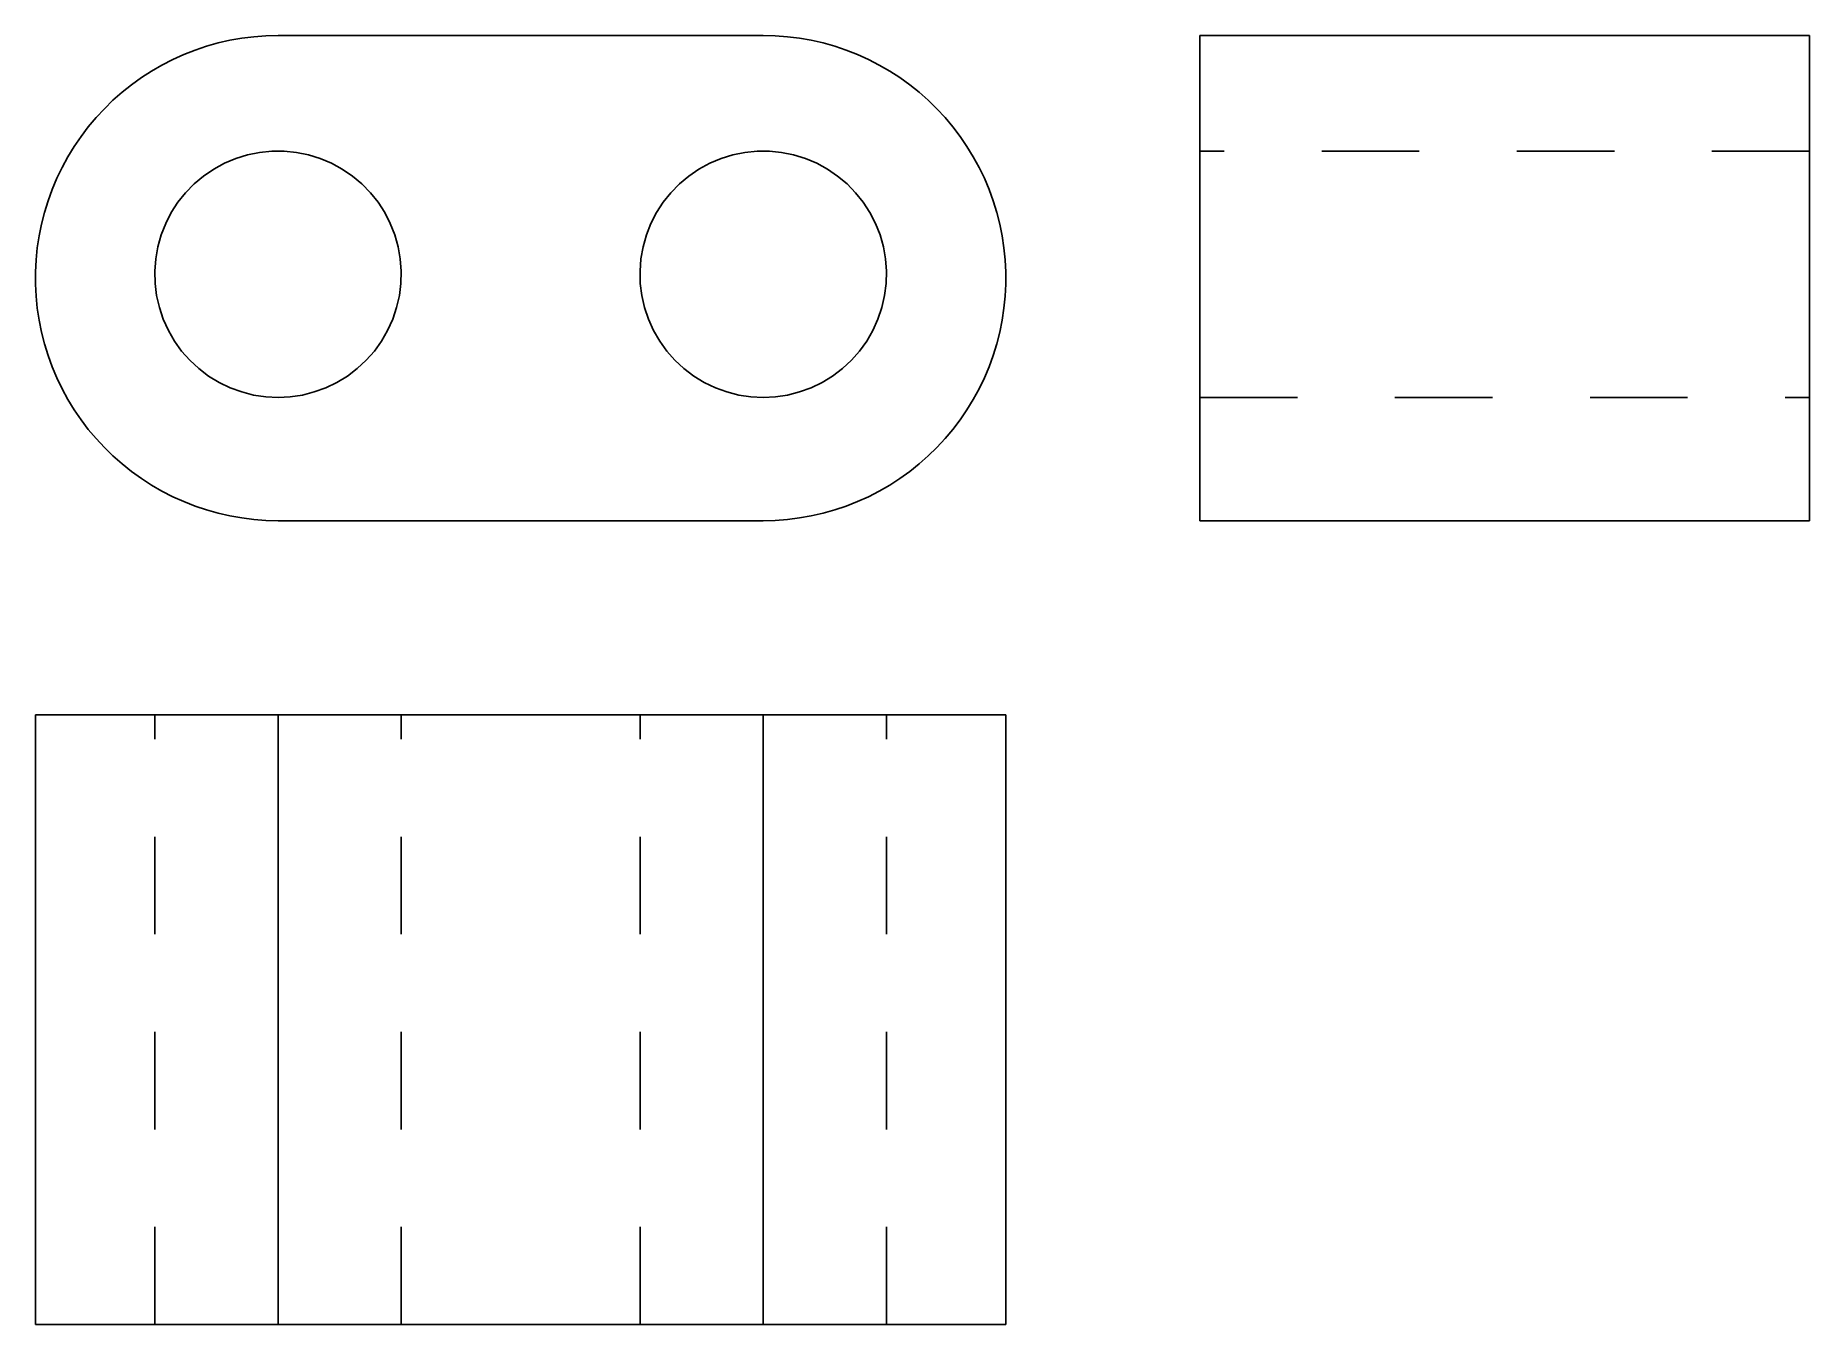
# Model space of a CAD drawing. Extents: x 0 to 1.82, y 0 to 1.32.
import ezdxf

# ---------------------------------------------------------------- set-up
doc = ezdxf.new("R2010")
doc.units = 0
doc.linetypes.add('HIDDEN', pattern=[0.049736, 0.033174, -0.016562])
for name, color, linetype in [('FRONT', 7, 'CONTINUOUS'), ('LEFT', 7, 'CONTINUOUS'), ('LEFT_HID', 7, 'HIDDEN'), ('TOP', 7, 'CONTINUOUS'), ('TOP_HID', 7, 'HIDDEN')]:
    doc.layers.add(name, color=color, linetype=linetype)

msp = doc.modelspace()

# ---------------------------------------------------------------- linework, layer by layer
at = {"layer": 'FRONT'}
for p, q in [((0.175306, 1.310267), (0.163552, 1.306318)), ((0.187242, 1.313626), (0.175306, 1.310267)), ((0.199331, 1.316385), (0.187242, 1.313626)), ((0.211542, 1.318538), (0.199331, 1.316385)), ((0.223846, 1.32008), (0.211542, 1.318538)), ((0.236211, 1.321007), (0.223846, 1.32008)), ((0.248607, 1.321316), (0.236211, 1.321007)), ((0.745975, 1.321316), (0.248607, 1.321316)), ((0.758371, 1.321007), (0.745975, 1.321316)), ((0.770736, 1.32008), (0.758371, 1.321007)), ((0.78304, 1.318538), (0.770736, 1.32008)), ((0.795251, 1.316385), (0.78304, 1.318538)), ((0.80734, 1.313626), (0.795251, 1.316385)), ((0.819276, 1.310267), (0.80734, 1.313626)), ((0.83103, 1.306318), (0.819276, 1.310267)), ((0.140707, 1.296688), (0.129673, 1.291031)), ((0.152009, 1.301788), (0.140707, 1.296688)), ((0.163552, 1.306318), (0.152009, 1.301788)), ((0.842573, 1.301788), (0.83103, 1.306318)), ((0.853875, 1.296688), (0.842573, 1.301788)), ((0.86491, 1.291031), (0.853875, 1.296688)), ((0.108518, 1.278104), (0.09845, 1.270866)), ((0.118934, 1.284832), (0.108518, 1.278104)), ((0.129673, 1.291031), (0.118934, 1.284832)), ((0.875648, 1.284832), (0.86491, 1.291031)), ((0.886064, 1.278104), (0.875648, 1.284832)), ((0.896132, 1.270866), (0.886064, 1.278104)), ((0.079459, 1.25493), (0.070582, 1.246272)), ((0.088756, 1.263135), (0.079459, 1.25493)), ((0.09845, 1.270866), (0.088756, 1.263135)), ((0.905826, 1.263135), (0.896132, 1.270866)), ((0.915124, 1.25493), (0.905826, 1.263135)), ((0.924, 1.246272), (0.915124, 1.25493)), ((0.062148, 1.237182), (0.054178, 1.227684)), ((0.070582, 1.246272), (0.062148, 1.237182)), ((0.932434, 1.237182), (0.924, 1.246272)), ((0.940404, 1.227684), (0.932434, 1.237182)), ((0.054178, 1.227684), (0.046691, 1.217799)), ((0.947891, 1.217799), (0.940404, 1.227684)), ((0.039706, 1.207554), (0.03324, 1.196974)), ((0.046691, 1.217799), (0.039706, 1.207554)), ((0.229781, 1.201484), (0.217438, 1.198989)), ((0.242311, 1.202738), (0.229781, 1.201484)), ((0.254903, 1.202738), (0.242311, 1.202738)), ((0.267433, 1.201484), (0.254903, 1.202738)), ((0.279776, 1.198989), (0.267433, 1.201484)), ((0.727149, 1.201484), (0.714806, 1.198989)), ((0.739679, 1.202738), (0.727149, 1.201484)), ((0.752272, 1.202738), (0.739679, 1.202738)), ((0.764802, 1.201484), (0.752272, 1.202738)), ((0.777145, 1.198989), (0.764802, 1.201484)), ((0.954877, 1.207554), (0.947891, 1.217799)), ((0.961342, 1.196974), (0.954877, 1.207554)), ((0.02731, 1.186084), (0.02193, 1.174912)), ((0.03324, 1.196974), (0.02731, 1.186084)), ((0.182741, 1.184363), (0.172337, 1.177269)), ((0.193801, 1.190386), (0.182741, 1.184363)), ((0.205404, 1.195277), (0.193801, 1.190386)), ((0.217438, 1.198989), (0.205404, 1.195277)), ((0.291809, 1.195277), (0.279776, 1.198989)), ((0.303413, 1.190386), (0.291809, 1.195277)), ((0.314472, 1.184363), (0.303413, 1.190386)), ((0.324877, 1.177269), (0.314472, 1.184363)), ((0.68011, 1.184363), (0.669705, 1.177269)), ((0.691169, 1.190386), (0.68011, 1.184363)), ((0.702773, 1.195277), (0.691169, 1.190386)), ((0.714806, 1.198989), (0.702773, 1.195277)), ((0.789178, 1.195277), (0.777145, 1.198989)), ((0.800782, 1.190386), (0.789178, 1.195277)), ((0.811841, 1.184363), (0.800782, 1.190386)), ((0.822245, 1.177269), (0.811841, 1.184363)), ((0.967272, 1.186084), (0.961342, 1.196974)), ((0.972652, 1.174912), (0.967272, 1.186084)), ((0.02193, 1.174912), (0.017113, 1.163486)), ((0.16269, 1.169175), (0.153898, 1.16016)), ((0.172337, 1.177269), (0.16269, 1.169175)), ((0.334523, 1.169175), (0.324877, 1.177269)), ((0.343316, 1.16016), (0.334523, 1.169175)), ((0.660059, 1.169175), (0.651266, 1.16016)), ((0.669705, 1.177269), (0.660059, 1.169175)), ((0.831892, 1.169175), (0.822245, 1.177269)), ((0.840685, 1.16016), (0.831892, 1.169175)), ((0.977469, 1.163486), (0.972652, 1.174912)), ((0.012872, 1.151834), (0.009217, 1.139985)), ((0.017113, 1.163486), (0.012872, 1.151834)), ((0.146046, 1.150315), (0.139214, 1.139737)), ((0.153898, 1.16016), (0.146046, 1.150315)), ((0.351168, 1.150315), (0.343316, 1.16016)), ((0.358, 1.139737), (0.351168, 1.150315)), ((0.643415, 1.150315), (0.636583, 1.139737)), ((0.651266, 1.16016), (0.643415, 1.150315)), ((0.848536, 1.150315), (0.840685, 1.16016)), ((0.855368, 1.139737), (0.848536, 1.150315)), ((0.98171, 1.151834), (0.977469, 1.163486)), ((0.985365, 1.139985), (0.98171, 1.151834)), ((0.006158, 1.127969), (0.003701, 1.115815)), ((0.009217, 1.139985), (0.006158, 1.127969)), ((0.133469, 1.128531), (0.128869, 1.116809)), ((0.139214, 1.139737), (0.133469, 1.128531)), ((0.363744, 1.128531), (0.358, 1.139737)), ((0.368345, 1.116809), (0.363744, 1.128531)), ((0.630838, 1.128531), (0.626237, 1.116809)), ((0.636583, 1.139737), (0.630838, 1.128531)), ((0.861113, 1.128531), (0.855368, 1.139737)), ((0.865714, 1.116809), (0.861113, 1.128531)), ((0.988425, 1.127969), (0.985365, 1.139985)), ((0.990881, 1.115815), (0.988425, 1.127969)), ((0.003701, 1.115815), (0.001853, 1.103554)), ((0.128869, 1.116809), (0.125458, 1.104687)), ((0.371756, 1.104687), (0.368345, 1.116809)), ((0.626237, 1.116809), (0.622827, 1.104687)), ((0.869124, 1.104687), (0.865714, 1.116809)), ((0.99273, 1.103554), (0.990881, 1.115815)), ((0.000618, 1.091216), (0, 1.078831)), ((0.001853, 1.103554), (0.000618, 1.091216)), ((0.123271, 1.092286), (0.12233, 1.079728)), ((0.125458, 1.104687), (0.123271, 1.092286)), ((0.373942, 1.092286), (0.371756, 1.104687)), ((0.374883, 1.079728), (0.373942, 1.092286)), ((0.62064, 1.092286), (0.619699, 1.079728)), ((0.622827, 1.104687), (0.62064, 1.092286)), ((0.871311, 1.092286), (0.869124, 1.104687)), ((0.872252, 1.079728), (0.871311, 1.092286)), ((0.993964, 1.091216), (0.99273, 1.103554)), ((0.994582, 1.078831), (0.993964, 1.091216)), ((0, 1.078831), (0, 1.066432)), ((0.12233, 1.079728), (0.122644, 1.067139)), ((0.374569, 1.067139), (0.374883, 1.079728)), ((0.619699, 1.079728), (0.620013, 1.067139)), ((0.871938, 1.067139), (0.872252, 1.079728)), ((0.994582, 1.066432), (0.994582, 1.078831)), ((0, 1.066432), (0.000618, 1.054047)), ((0.122644, 1.067139), (0.12421, 1.054644)), ((0.373004, 1.054644), (0.374569, 1.067139)), ((0.620013, 1.067139), (0.621579, 1.054644)), ((0.870372, 1.054644), (0.871938, 1.067139)), ((0.993964, 1.054047), (0.994582, 1.066432)), ((0.000618, 1.054047), (0.001853, 1.041709)), ((0.001853, 1.041709), (0.003701, 1.029448)), ((0.12421, 1.054644), (0.127012, 1.042368)), ((0.127012, 1.042368), (0.131023, 1.030431)), ((0.366191, 1.030431), (0.370202, 1.042368)), ((0.370202, 1.042368), (0.373004, 1.054644)), ((0.621579, 1.054644), (0.624381, 1.042368)), ((0.624381, 1.042368), (0.628391, 1.030431)), ((0.863559, 1.030431), (0.86757, 1.042368)), ((0.86757, 1.042368), (0.870372, 1.054644)), ((0.990881, 1.029448), (0.99273, 1.041709)), ((0.99273, 1.041709), (0.993964, 1.054047)), ((0.003701, 1.029448), (0.006158, 1.017294)), ((0.131023, 1.030431), (0.136202, 1.018952)), ((0.136202, 1.018952), (0.142498, 1.008047)), ((0.354715, 1.008047), (0.361012, 1.018952)), ((0.361012, 1.018952), (0.366191, 1.030431)), ((0.628391, 1.030431), (0.63357, 1.018952)), ((0.63357, 1.018952), (0.639867, 1.008047)), ((0.852084, 1.008047), (0.85838, 1.018952)), ((0.85838, 1.018952), (0.863559, 1.030431)), ((0.988425, 1.017294), (0.990881, 1.029448)), ((0.006158, 1.017294), (0.009217, 1.005278)), ((0.009217, 1.005278), (0.012872, 0.993429)), ((0.142498, 1.008047), (0.149849, 0.997822)), ((0.347365, 0.997822), (0.354715, 1.008047)), ((0.639867, 1.008047), (0.647218, 0.997822)), ((0.844733, 0.997822), (0.852084, 1.008047)), ((0.98171, 0.993429), (0.985365, 1.005278)), ((0.985365, 1.005278), (0.988425, 1.017294)), ((0.012872, 0.993429), (0.017113, 0.981777)), ((0.149849, 0.997822), (0.158182, 0.988381)), ((0.158182, 0.988381), (0.167413, 0.979815)), ((0.329801, 0.979815), (0.339032, 0.988381)), ((0.339032, 0.988381), (0.347365, 0.997822)), ((0.647218, 0.997822), (0.65555, 0.988381)), ((0.65555, 0.988381), (0.664781, 0.979815)), ((0.82717, 0.979815), (0.836401, 0.988381)), ((0.836401, 0.988381), (0.844733, 0.997822)), ((0.977469, 0.981777), (0.98171, 0.993429)), ((0.017113, 0.981777), (0.02193, 0.970351)), ((0.02193, 0.970351), (0.02731, 0.959179)), ((0.167413, 0.979815), (0.177451, 0.972212)), ((0.177451, 0.972212), (0.188196, 0.965646)), ((0.188196, 0.965646), (0.199541, 0.960182)), ((0.297672, 0.960182), (0.309018, 0.965646)), ((0.309018, 0.965646), (0.319763, 0.972212)), ((0.319763, 0.972212), (0.329801, 0.979815)), ((0.664781, 0.979815), (0.674819, 0.972212)), ((0.674819, 0.972212), (0.685564, 0.965646)), ((0.685564, 0.965646), (0.69691, 0.960182)), ((0.795041, 0.960182), (0.806386, 0.965646)), ((0.806386, 0.965646), (0.817132, 0.972212)), ((0.817132, 0.972212), (0.82717, 0.979815)), ((0.967272, 0.959179), (0.972652, 0.970351)), ((0.972652, 0.970351), (0.977469, 0.981777)), ((0.02731, 0.959179), (0.03324, 0.948289)), ((0.03324, 0.948289), (0.039706, 0.937709)), ((0.199541, 0.960182), (0.211375, 0.955875)), ((0.211375, 0.955875), (0.223578, 0.952768)), ((0.223578, 0.952768), (0.23603, 0.950891)), ((0.23603, 0.950891), (0.248607, 0.950263)), ((0.248607, 0.950263), (0.261184, 0.950891)), ((0.261184, 0.950891), (0.273636, 0.952768)), ((0.273636, 0.952768), (0.285839, 0.955875)), ((0.285839, 0.955875), (0.297672, 0.960182)), ((0.69691, 0.960182), (0.708743, 0.955875)), ((0.708743, 0.955875), (0.720946, 0.952768)), ((0.720946, 0.952768), (0.733398, 0.950891)), ((0.733398, 0.950891), (0.745975, 0.950263)), ((0.745975, 0.950263), (0.758552, 0.950891)), ((0.758552, 0.950891), (0.771004, 0.952768)), ((0.771004, 0.952768), (0.783208, 0.955875)), ((0.783208, 0.955875), (0.795041, 0.960182)), ((0.954877, 0.937709), (0.961342, 0.948289)), ((0.961342, 0.948289), (0.967272, 0.959179)), ((0.039706, 0.937709), (0.046691, 0.927464)), ((0.046691, 0.927464), (0.054178, 0.91758)), ((0.940404, 0.91758), (0.947891, 0.927464)), ((0.947891, 0.927464), (0.954877, 0.937709)), ((0.054178, 0.91758), (0.062148, 0.908081)), ((0.932434, 0.908081), (0.940404, 0.91758)), ((0.062148, 0.908081), (0.070582, 0.898991)), ((0.070582, 0.898991), (0.079459, 0.890333)), ((0.915124, 0.890333), (0.924, 0.898991)), ((0.924, 0.898991), (0.932434, 0.908081)), ((0.079459, 0.890333), (0.088756, 0.882128)), ((0.088756, 0.882128), (0.09845, 0.874397)), ((0.09845, 0.874397), (0.108518, 0.867159)), ((0.886064, 0.867159), (0.896132, 0.874397)), ((0.896132, 0.874397), (0.905826, 0.882128)), ((0.905826, 0.882128), (0.915124, 0.890333)), ((0.108518, 0.867159), (0.118934, 0.860432)), ((0.118934, 0.860432), (0.129673, 0.854232)), ((0.86491, 0.854232), (0.875648, 0.860432)), ((0.875648, 0.860432), (0.886064, 0.867159)), ((0.129673, 0.854232), (0.140707, 0.848575)), ((0.140707, 0.848575), (0.152009, 0.843475)), ((0.152009, 0.843475), (0.163552, 0.838945)), ((0.163552, 0.838945), (0.175306, 0.834996)), ((0.819276, 0.834996), (0.83103, 0.838945)), ((0.83103, 0.838945), (0.842573, 0.843475)), ((0.842573, 0.843475), (0.853875, 0.848575)), ((0.853875, 0.848575), (0.86491, 0.854232)), ((0.175306, 0.834996), (0.187242, 0.831637)), ((0.187242, 0.831637), (0.199331, 0.828878)), ((0.199331, 0.828878), (0.211542, 0.826725)), ((0.211542, 0.826725), (0.223846, 0.825183)), ((0.223846, 0.825183), (0.236211, 0.824257)), ((0.236211, 0.824257), (0.248607, 0.823947)), ((0.248607, 0.823947), (0.745975, 0.823947)), ((0.745975, 0.823947), (0.758371, 0.824257)), ((0.758371, 0.824257), (0.770736, 0.825183)), ((0.770736, 0.825183), (0.78304, 0.826725)), ((0.78304, 0.826725), (0.795251, 0.828878)), ((0.795251, 0.828878), (0.80734, 0.831637)), ((0.80734, 0.831637), (0.819276, 0.834996))]:
    msp.add_line(p, q, dxfattribs=at)
at = {"layer": 'LEFT'}
for p, q in [((1.19353, 1.321316), (1.81853, 1.321316)), ((1.19353, 1.321316), (1.81853, 1.321316)), ((1.19353, 1.321316), (1.19353, 0.823947)), ((1.81853, 1.321316), (1.81853, 0.823947)), ((1.19353, 0.823947), (1.81853, 0.823947)), ((1.19353, 0.823947), (1.81853, 0.823947))]:
    msp.add_line(p, q, dxfattribs=at)
at = {"layer": 'LEFT_HID', "linetype": 'HIDDEN'}
for p, q in [((1.19353, 0.950263), (1.19353, 1.202895)), ((1.19353, 1.202895), (1.19353, 0.950263)), ((1.19353, 0.950263), (1.19353, 1.202895)), ((1.19353, 1.202895), (1.19353, 0.950263)), ((1.81853, 1.202895), (1.19353, 1.202895)), ((1.81853, 1.202895), (1.19353, 1.202895)), ((1.81853, 0.950263), (1.81853, 1.202895)), ((1.81853, 1.202895), (1.81853, 0.950263)), ((1.81853, 0.950263), (1.81853, 1.202895)), ((1.81853, 1.202895), (1.81853, 0.950263)), ((1.19353, 0.950263), (1.81853, 0.950263)), ((1.19353, 0.950263), (1.81853, 0.950263))]:
    msp.add_line(p, q, dxfattribs=at)
at = {"layer": 'TOP'}
for p, q in [((0.248684, 0.625), (0, 0.625)), ((0, 0), (0, 0.625)), ((0.746053, 0.625), (0.248684, 0.625)), ((0.248684, 0.625), (0.248684, 0)), ((0.994737, 0.625), (0.746053, 0.625)), ((0.746053, 0.625), (0.746053, 0)), ((0.994737, 0), (0.994737, 0.625)), ((0.248684, 0), (0, 0)), ((0.746053, 0), (0.248684, 0)), ((0.994737, 0), (0.746053, 0))]:
    msp.add_line(p, q, dxfattribs=at)
at = {"layer": 'TOP_HID', "linetype": 'HIDDEN'}
for p, q in [((0.375, 0.625), (0.122368, 0.625)), ((0.122368, 0.625), (0.248684, 0.625)), ((0.122368, 0), (0.122368, 0.625)), ((0.248684, 0.625), (0.375, 0.625)), ((0.375, 0), (0.375, 0.625)), ((0.872368, 0.625), (0.619737, 0.625)), ((0.619737, 0.625), (0.746053, 0.625)), ((0.619737, 0), (0.619737, 0.625)), ((0.746053, 0.625), (0.872368, 0.625)), ((0.872368, 0), (0.872368, 0.625)), ((0.375, 0), (0.122368, 0)), ((0.122368, 0), (0.248684, 0)), ((0.248684, 0), (0.375, 0)), ((0.872368, 0), (0.619737, 0)), ((0.619737, 0), (0.746053, 0)), ((0.746053, 0), (0.872368, 0))]:
    msp.add_line(p, q, dxfattribs=at)

doc.saveas('drawing.dxf')
